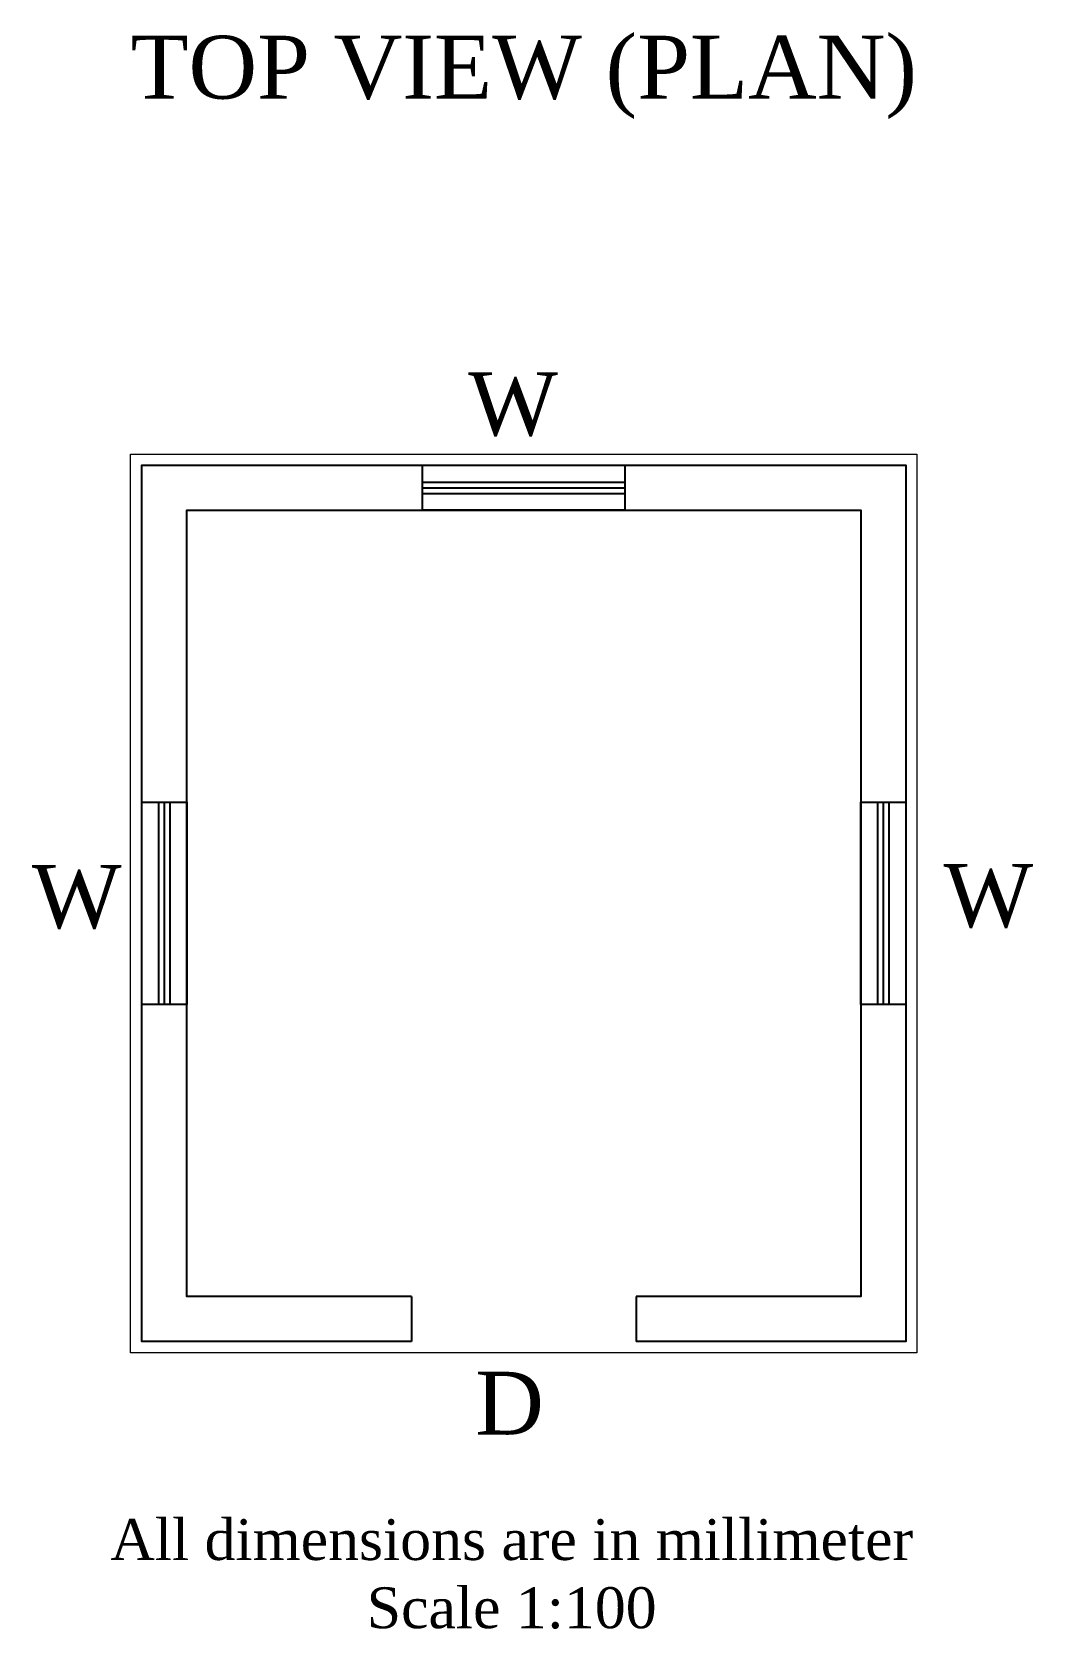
# Model space of a CAD drawing. Header units: millimetres. Extents: x 1326.7 to 1371.2, y 1617.2 to 1688.3.
import ezdxf

# ---------------------------------------------------------------- set-up
doc = ezdxf.new("R2010")
doc.units = ezdxf.units.MM
doc.styles.get("Standard").update_dxf_attribs({"font": 'arial.ttf'})

msp = doc.modelspace()

# ---------------------------------------------------------------- linework, layer by layer
for p, q in [((1344.053, 1668.285), (1353.053, 1668.285)), ((1344.053, 1668.035), (1353.053, 1668.035)), ((1344.053, 1667.785), (1353.053, 1667.785)), ((1332.303, 1654.035), (1332.303, 1645.035)), ((1332.553, 1654.035), (1332.553, 1645.035)), ((1332.803, 1654.035), (1332.803, 1645.035)), ((1364.303, 1654.035), (1364.303, 1645.035)), ((1364.553, 1654.035), (1364.553, 1645.035)), ((1364.803, 1654.035), (1364.803, 1645.035)), ((1343.553, 1632.035), (1343.553, 1630.035)), ((1353.553, 1632.035), (1353.553, 1630.035))]:
    msp.add_line(p, q)
at = {"lineweight": 15}
msp.add_lwpolyline([(1331.053, 1669.535), (1366.053, 1669.535), (1366.053, 1629.535), (1331.053, 1629.535)], close=True, dxfattribs=at)
for points in [[(1343.553, 1630.035), (1331.553, 1630.035), (1331.553, 1669.035), (1365.553, 1669.035), (1365.553, 1630.035), (1353.553, 1630.035)], [(1343.553, 1632.035), (1333.553, 1632.035), (1333.553, 1667.035), (1363.553, 1667.035), (1363.553, 1632.035), (1353.553, 1632.035)]]:
    msp.add_lwpolyline(points)
for points in [[(1344.053, 1669.035), (1353.053, 1669.035), (1353.053, 1667.035), (1344.053, 1667.035)], [(1333.553, 1654.035), (1333.553, 1645.035), (1331.553, 1645.035), (1331.553, 1654.035)], [(1365.553, 1654.035), (1365.553, 1645.035), (1363.553, 1645.035), (1363.553, 1654.035)]]:
    msp.add_lwpolyline(points, close=True)

# ---------------------------------------------------------------- texts
at = {"attachment_point": 1}
for s, width, heights, insert, char_height in [('\\pxqc;{\\fTimes New Roman|b0|i0|c0|p18;TOP VIEW (PLAN)}', 35, [5.293], (1331.053, 1688.153), 2.8), ('{\\fTimes New Roman|b0|i0|c0|p18;W}', 6.49188, [5.293], (1346.079, 1673.171), 2.8), ('{\\fTimes New Roman|b0|i0|c0|p18;W}', 6.49188, [5.293], (1326.663, 1651.244), 2.8), ('{\\fTimes New Roman|b0|i0|c0|p18;W}', 6.49188, [5.293], (1367.235, 1651.289), 2.8), ('{\\fTimes New Roman|b0|i0|c0|p18;D}', 6.49188, [5.293], (1346.394, 1628.692), 2.8), ('\\pxqc;{\\fTimes New Roman|b0|i0|c0|p18;All dimensions are in millimeter\\PScale 1:100}', 35, [7.194], (1330.516, 1622.134), 1.82)]:
    msp.add_mtext_dynamic_manual_height_columns(s, width=width, gutter_width=12.5, heights=heights, dxfattribs=dict(at, insert=insert, char_height=char_height))

doc.saveas('drawing.dxf')
